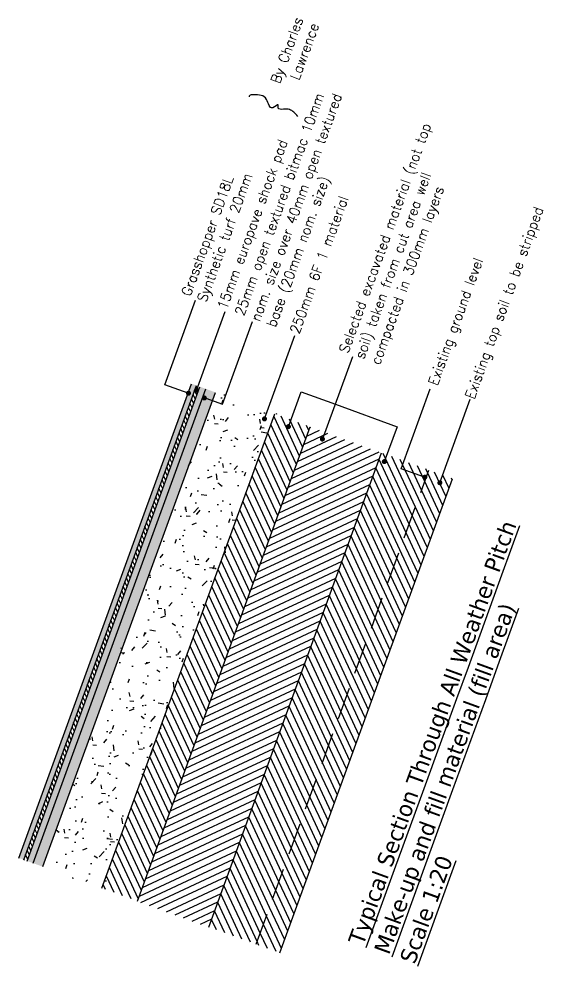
# Model space of a CAD drawing. Header units: millimetres. Extents: x 521005098 to 521837086, y 174609906 to 175681253.
# Drawn here: x 521826950 to 521829026, y 175364532 to 175368285 of the extents above; entities that cross this region are included whole.
import ezdxf

# ---------------------------------------------------------------- set-up
doc = ezdxf.new("R2010")
doc.units = ezdxf.units.MM
doc.header["$LTSCALE"] = 200
doc.linetypes.add('HIDDEN', pattern=[9.524999999999999, 6.35, -3.175])
doc.layers.add('GT detail', color=3, linetype='Continuous')
doc.styles.add('GT1TO20', font='romans.shx', dxfattribs={"width": 0.95, "height": 40})
pattern_1 = [(114.999999970245, (521536787.3574407, 175131920.6954183), (-23.02021779630558, -10.73450383625884), [])]

msp = doc.modelspace()

# ---------------------------------------------------------------- hatches: boundary and pattern name
at = {"layer": 'GT detail'}
h = msp.add_hatch(dxfattribs=at)
h.set_pattern_fill('ANGLE', color=8, scale=2, angle=130.6870996751483, style=0)
h.set_pattern_definition([(69.999999970245, (521536787.3574407, 175131920.6954183), (-13.1275059098978, 4.778021409077004), [10.16, -3.81]), (159.999999970245, (521536787.3574407, 175131920.6954183), (-4.778021409077005, -13.1275059098978), [10.16, -3.81])])
h.paths.add_polyline_path([(521827633.7884353, 175366839.8115506), (521826949.7481477, 175364960.4263093), (521826968.5420001, 175364953.5859065), (521827652.5822877, 175366832.9711477)])
h = msp.add_hatch(dxfattribs=at)
h.set_pattern_fill('ANSI31', color=8, scale=4, angle=130.6870996751483, style=0)
h.set_pattern_definition([(114.999999970245, (521536787.3574407, 175131920.6954183), (-11.51010889815279, -5.367251918129421), [])])
h.paths.add_polyline_path([(521827666.677677, 175366827.8408455), (521827652.5822877, 175366832.9711477), (521826968.5420001, 175364953.5859065), (521826982.6373894, 175364948.4556042)])
h = msp.add_hatch(dxfattribs=at)
h.set_pattern_fill('AR-SAND', color=8, scale=0.2999999999999999, angle=130.6870996751483, style=0)
h.set_pattern_definition([(107.499999970245, (521536787.3574407, 175131920.6954183), (-13.96111310657954, 4.570614293997343), [0, -11.5824, 0, -12.954, 0, -12.3825]), (77.49999997024499, (521536787.3574407, 175131920.6954183), (-15.59547717973271, 20.02747007826092), [0, -6.248399999999998, 0, -10.43939999999999, 0, -4.000499999999996]), (37.49999997024496, (521536784.1518226, 175131911.8880553), (8.075544371658616, 22.31343718151403), [0, -3.809999999999999, 0, -13.716, 0, -17.907]), (27.49999997024497, (521536784.1518226, 175131911.8880553), (1.549999431072801, 23.81264049020339), [0, -1.904999999999999, 0, -8.991599999999993, 0, -10.28699999999999])])
h.paths.add_polyline_path([(521827727.7576973, 175366805.6095361), (521827666.677677, 175366827.8408455), (521826982.6373894, 175364948.4556042), (521827043.7174097, 175364926.224295)])
h = msp.add_hatch(dxfattribs=at)
h.set_pattern_fill('AR-CONC', color=8, style=0)
h.set_pattern_definition([(50, (0, 0), (182.184668996004, -15.93908553890309), [19.05, -209.55]), (355, (0, 0), (-35.24282597566699, 191.05664288218), [15.24, -167.64]), (100.451, (15.182, -1.32825), (146.9425016659592, 175.1166878202919), [16.19, -178.09]), (46.18420000000001, (0, 50.8), (271.0790408921299, -42.04232793272715), [28.575, -314.325]), (96.6356, (22.5899, 47.2965), (237.4042344662371, 247.4255558900492), [24.285, -267.135]), (351.1840000000001, (0, 50.8), (237.4046058139339, 247.4251178605977), [22.86, -251.46]), (21, (25.4, 38.1), (151.6148798353833, -102.2655185167625), [19.05, -209.55]), (326.0000000000001, (25.4, 38.1), (61.80202834764707, 184.1879661223193), [15.24, -167.64]), (71.4514, (38.0345, 29.5779), (213.4164907701245, 81.92285771605745), [16.19, -178.09]), (37.50000000000001, (0, 0), (3.088603250591817, 84.55503887315311), [0, -165.608, 0, -170.18, 0, -168.275]), (7.499999999999999, (0, 0), (66.81966251030575, 100.1805748181195), [0, -97.02799999999999, 0, -161.798, 0, -64.135]), (327.5, (-56.642, 0), (135.5905951668714, -5.728743992673465), [0, -63.5, 0, -198.12, 0, -262.89]), (317.5, (-82.042, 0), (148.129181386018, 25.42649103333301), [0, -82.55, 0, -131.572, 0, -186.69])])
h.paths.add_polyline_path([(521827962.6808525, 175366720.1045002), (521827727.7576973, 175366805.6095361), (521827043.7174097, 175364926.224295), (521827278.6405649, 175364840.7192589)])
h = msp.add_hatch(dxfattribs=at)
h.set_pattern_fill('ANSI31', color=8, scale=7.999999999999999, angle=130.6870996751483, style=0)
h.set_pattern_definition(pattern_1)
h.paths.add_polyline_path([(521828103.6347456, 175366668.8014786), (521827962.6808525, 175366720.1045002), (521827278.6405649, 175364840.7192589), (521827419.594458, 175364789.4162373)])
h = msp.add_hatch(dxfattribs=at)
h.set_pattern_fill('ANSI31', color=8, scale=7.999999999999999, angle=220.6870996751483, style=0)
h.set_pattern_definition([(204.999999970245, (521536787.3574407, 175131920.6954183), (10.73450383625884, -23.02021779630558), [])])
h.paths.add_polyline_path([(521828103.6347456, 175366668.8014786), (521827419.594458, 175364789.4162373), (521827701.5022442, 175364686.8101942), (521828385.5425318, 175366566.1954354)])
h = msp.add_hatch(dxfattribs=at)
h.set_pattern_fill('ANSI31', color=8, scale=7.999999999999999, angle=130.6870996751483, style=0)
h.set_pattern_definition(pattern_1)
h.paths.add_polyline_path([(521828573.481056, 175366497.7914067), (521828385.5425318, 175366566.1954354), (521827701.5022442, 175364686.8101942), (521827889.4407683, 175364618.4061654)])
h = msp.add_hatch(dxfattribs=at)
h.set_pattern_fill('ANSI31', color=8, scale=7.999999999999999, angle=130.6870996751483, style=0)
h.set_pattern_definition(pattern_1)
h.paths.add_polyline_path([(521828573.481056, 175366497.7914067), (521827889.4407683, 175364618.4061654), (521827983.4100304, 175364584.2041511), (521828667.4503181, 175366463.5893924)])

# ---------------------------------------------------------------- linework, layer by layer
for p, q in [((521827527.0355368, 175366835.6813024), (521827648.8068069, 175367170.2451171)), ((521827652.716268, 175366812.5459575), (521827766.7162523, 175367125.7583393)), ((521827756.2816296, 175366758.6625273), (521827875.4021907, 175367085.9435788)), ((521827922.1496627, 175366700.3601088), (521828042.5253868, 175367031.089692)), ((521828151.9007871, 175366618.6433568), (521828271.6639928, 175366947.6900598)), ((521826949.7481477, 175364960.4263093), (521827633.7884353, 175366839.8115506)), ((521826968.5420001, 175364953.5859065), (521827652.5822877, 175366832.9711477)), ((521826982.6373895, 175364948.4556043), (521827666.677677, 175366827.8408455)), ((521827006.129705, 175364939.9051007), (521827690.1699925, 175366819.2903419)), ((521827620.0354829, 175366801.8320901), (521827527.0355368, 175366835.6813024)), ((521828016.8222002, 175366669.6270154), (521828067.2002942, 175366808.0396909)), ((521828067.2002942, 175366808.0396909), (521828202.86352, 175366758.6623147)), ((521828463.0479295, 175366502.790064), (521828578.303564, 175366819.4523168)), ((521827043.7174098, 175364926.2242949), (521827727.7576973, 175366805.6095362)), ((521827689.7404592, 175366782.8815328), (521827756.2816296, 175366758.6625273)), ((521828616.8549736, 175366447.5080535), (521828737.2306977, 175366778.2376367)), ((521828202.86352, 175366758.6623147), (521828447.696134, 175366669.5505307)), ((521827278.6405649, 175364840.719259), (521827962.6808525, 175366720.1045003)), ((521827419.594458, 175364789.4162374), (521828103.6347456, 175366668.8014786)), ((521828447.696134, 175366669.5505307), (521828396.8681311, 175366529.9017407)), ((521827701.5022442, 175364686.8101943), (521828385.5425317, 175366566.1954355)), ((521828556.0478756, 175366468.9408518), (521828463.0479295, 175366502.790064)), ((521827983.4100304, 175364584.2041511), (521828667.450318, 175366463.5893923))]:
    msp.add_line(p, q, dxfattribs=at)
at = {"layer": 'GT detail', "color": 7, "linetype": 'HIDDEN', "ltscale": 0.1}
msp.add_line((521827889.4407683, 175364618.4061655), (521828573.481056, 175366497.7914067), dxfattribs=at)
at = {"layer": 'GT detail', "const_width": 9.999999999999998}
for points in [[(521827624.3117141, 175366798.3698506, 1), (521827617.7924371, 175366805.952662, 1)], [(521827656.4902775, 175366810.1704351, 1), (521827649.9710006, 175366817.7532464, 1)], [(521827687.2762555, 175366779.6401021, 1), (521827680.7569785, 175366787.2229136, 1)], [(521827925.4093012, 175366696.5687031, 1), (521827918.8900243, 175366704.1515145, 1)], [(521828020.0818386, 175366665.8356096, 1), (521828013.5625616, 175366673.418421, 1)], [(521828154.8975967, 175366616.7666864, 1), (521828148.3783198, 175366624.3494978, 1)], [(521828400.2005509, 175366527.4837125, 1), (521828393.6812741, 175366535.0665239, 1)], [(521828560.3241068, 175366465.4786122, 1), (521828553.8048299, 175366473.0614236, 1)], [(521828620.114612, 175366443.7166479, 1), (521828613.5953352, 175366451.2994592, 1)]]:
    msp.add_lwpolyline(points, format="xyb", close=True, dxfattribs=at)
at = {"layer": 'GT detail'}
msp.add_spline([(521828054.8771423, 175367899.036171), (521828020.8255825, 175367926.067626), (521827996.9418612, 175367927.4504418), (521827976.7854417, 175367932.3500625), (521827976.388625, 175367944.6780718), (521827955.0476595, 175367932.9344152), (521827930.5983519, 175367966.2352053), (521827878.9141722, 175367985.0467083), (521827862.8573212, 175367981.1266552), (521827861.2910303, 175367976.8233064)], degree=3, dxfattribs=at)

# ---------------------------------------------------------------- texts
at = {"layer": 'GT detail', "style": 'GT1TO20'}
for s, insert, char_height, width, attachment_point, rotation in [('By Charles Lawrence', (521828038.6999014, 175368296.3513667), 39.99999999999999, 331.1312520137061, 3, 70), ('25mm open textured bitmac 10mm nom. size over 40mm open textured base (20mm nom. size)', (521827802.8322813, 175367119.5791527), 39.99999999999999, 1082.937609932263, 1, 70), ('Selected excavated material (not top soil) taken from cut area well compacted in 300mm layers', (521828215.692185, 175366971.2137301), 39.99999999999999, 1055.056805606211, 1, 70), ('15mm europave shock pad', (521827734.1604407, 175367144.5736585), 39.99999999999999, 887.8767518616316, 1, 70), ('Grasshopper SD18L Synthetic turf 20mm ', (521827591.1715596, 175367196.6173553), 39.99999999999999, 772.1582, 1, 70), ('250mm 6F 1 material', (521828021.1254353, 175367047.9163542), 39.99999999999999, 560.025, 1, 70), ('Existing top soil to be stripped', (521828715.0250424, 175366789.4714327), 39.99999999999999, 932.7277999999999, 1, 69.999999970245), ('Existing ground level', (521828569.0314349, 175366842.6087603), 39.99999999999999, 932.7277999999999, 1, 69.999999970245), ('{\\fVerdana|b0|i0|c0|p34;\\L\\C7;Typical Section Through All Weather Pitch Make-up and fill material (fill area)\\PScale 1:20}', (521828252.2857715, 175364633.1162762), 64.99999999999999, 1777.178187038962, 1, 70)]:
    msp.add_mtext(s, dxfattribs=dict(at, insert=insert, char_height=char_height, width=width, attachment_point=attachment_point, rotation=rotation))

doc.saveas('drawing.dxf')
